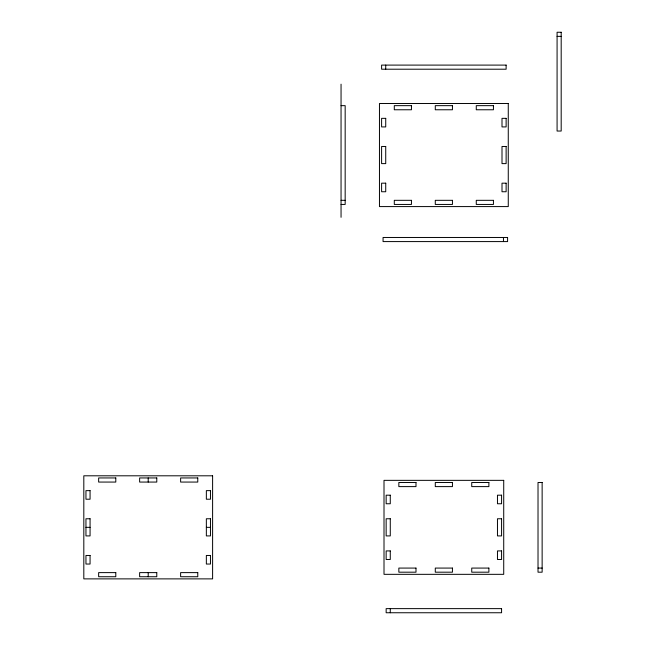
<?xml version="1.0" encoding="UTF-8"?>
<svg xmlns="http://www.w3.org/2000/svg" width="645" height="645" viewBox="0 0 645 645"><rect width="100%" height="100%" fill="white"/><g stroke="black" fill="none" stroke-linecap="round" stroke-linejoin="round"><path stroke-width="0.97" d="M557.078 36.37L561.19 36.37M341.052 105.651L345.164 105.651L345.164 204.441L341.052 204.441M341.052 200.321L345.164 200.321M85.954 527.344L90.066 527.344M206.352 527.344L210.464 527.344M538.019 568.076L542.139 568.076M503.463 237.473L503.463 241.585M390.273 608.63L390.273 612.75M385.726 65.097L385.726 69.209M341.052 84.173L341.052 217.317M148.205 477.945L148.205 482.065M148.205 572.615L148.205 576.735M561.19 32.25L557.078 32.25L557.078 131.04L561.19 131.04L561.19 32.25M506.123 65.097L381.606 65.097L381.606 69.209L506.123 69.209L506.123 65.097M508.268 103.506L379.462 103.506L379.462 206.585L508.268 206.585L508.268 103.506M411.454 105.651L394.297 105.651L394.297 109.771L411.454 109.771L411.454 105.651M452.443 105.651L435.286 105.651L435.286 109.771L452.443 109.771L452.443 105.651M493.433 105.651L476.276 105.651L476.276 109.771L493.433 109.771L493.433 105.651M385.726 118.341L381.606 118.341L381.606 126.92L385.726 126.92L385.726 118.341M506.123 118.341L502.004 118.341L502.004 126.92L506.123 126.92L506.123 118.341M385.726 146.471L381.606 146.471L381.606 163.62L385.726 163.62L385.726 146.471M506.123 146.471L502.004 146.471L502.004 163.62L506.123 163.62L506.123 146.471M385.726 183.172L381.606 183.172L381.606 191.75L385.726 191.75L385.726 183.172M506.123 183.172L502.004 183.172L502.004 191.75L506.123 191.75L506.123 183.172M411.454 200.321L394.297 200.321L394.297 204.441L411.454 204.441L411.454 200.321M452.443 200.321L435.286 200.321L435.286 204.441L452.443 204.441L452.443 200.321M493.433 200.321L476.276 200.321L476.276 204.441L493.433 204.441L493.433 200.321M507.583 237.473L383.065 237.473L383.065 241.585L507.583 241.585L507.583 237.473M212.608 475.8L83.81 475.8L83.81 578.879L212.608 578.879L212.608 475.8M115.794 477.945L98.645 477.945L98.645 482.065L115.794 482.065L115.794 477.945M156.783 477.945L139.634 477.945L139.634 482.065L156.783 482.065L156.783 477.945M197.773 477.945L180.624 477.945L180.624 482.065L197.773 482.065L197.773 477.945M503.721 480.348L384.009 480.348L384.009 574.332L503.721 574.332L503.721 480.348M415.993 482.492L398.844 482.492L398.844 486.612L415.993 486.612L415.993 482.492M452.443 482.492L435.286 482.492L435.286 486.612L452.443 486.612L452.443 482.492M488.886 482.492L471.737 482.492L471.737 486.612L488.886 486.612L488.886 482.492M542.139 482.492L538.019 482.492L538.019 572.188L542.139 572.188L542.139 482.492M90.066 490.635L85.954 490.635L85.954 499.214L90.066 499.214L90.066 490.635M210.464 490.635L206.352 490.635L206.352 499.214L210.464 499.214L210.464 490.635M390.273 495.183L386.153 495.183L386.153 503.761L390.273 503.761L390.273 495.183M501.576 495.183L497.464 495.183L497.464 503.761L501.576 503.761L501.576 495.183M90.066 518.765L85.954 518.765L85.954 535.914L90.066 535.914L90.066 518.765M210.464 518.765L206.352 518.765L206.352 535.914L210.464 535.914L210.464 518.765M390.273 518.765L386.153 518.765L386.153 535.914L390.273 535.914L390.273 518.765M501.576 518.765L497.464 518.765L497.464 535.914L501.576 535.914L501.576 518.765M390.273 550.919L386.153 550.919L386.153 559.497L390.273 559.497L390.273 550.919M501.576 550.919L497.464 550.919L497.464 559.497L501.576 559.497L501.576 550.919M90.066 555.466L85.954 555.466L85.954 564.044L90.066 564.044L90.066 555.466M210.464 555.466L206.352 555.466L206.352 564.044L210.464 564.044L210.464 555.466M415.993 568.076L398.844 568.076L398.844 572.188L415.993 572.188L415.993 568.076M452.443 568.076L435.286 568.076L435.286 572.188L452.443 572.188L452.443 568.076M488.886 568.076L471.737 568.076L471.737 572.188L488.886 572.188L488.886 568.076M115.794 572.615L98.645 572.615L98.645 576.735L115.794 576.735L115.794 572.615M156.783 572.615L139.634 572.615L139.634 576.735L156.783 576.735L156.783 572.615M197.773 572.615L180.624 572.615L180.624 576.735L197.773 576.735L197.773 572.615M501.576 608.63L386.153 608.63L386.153 612.75L501.576 612.75L501.576 608.63"/></g></svg>
